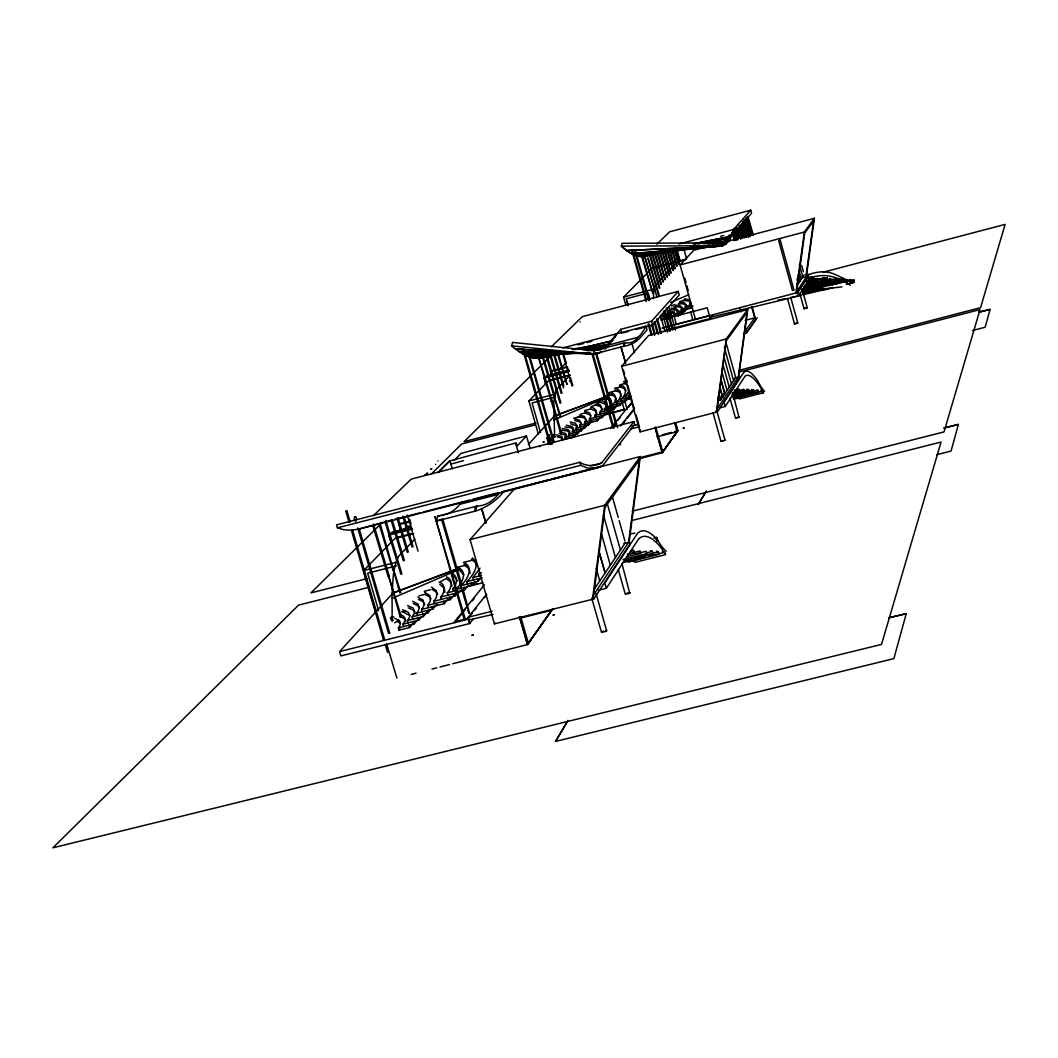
<?xml version="1.0" encoding="UTF-8"?>
<svg xmlns="http://www.w3.org/2000/svg" width="1058" height="1058" viewBox="0 0 1058 1058"><rect width="100%" height="100%" fill="white"/><g stroke="black" fill="none" stroke-linecap="round" stroke-linejoin="round"><path stroke-width="1.5" d="M470.109 573.476L469.249 568.992L464.039 564.747M392.121 621.522L392.095 593.366L393.285 575.817A146.85 34.782 76.3 0 1 399.051 555.754L414.842 539.13M653.487 298.554L653.513 296.253A95.855 14.918 75.4 0 1 655.325 285.263L677.689 261.683M554.617 437.245L553.797 403.363A115.388 21.596 75.7 0 1 556.878 389.159L570.156 375.18M618.282 569.521L625.304 594.239L629.735 593.247L621.906 563.411M595.971 593.274L606.657 630.753L605.626 631.494L601.486 632.3L592.123 599.516M444.823 592.414L444.36 588.248L439.692 584.281M611.855 404.116L610.969 400.585L604.872 398.033M640.328 456.514L629.232 541.352L630.026 544.129L593.803 598.96L494.443 623.876L470.083 539.606L514.505 488.809L640.328 456.514L604.673 505.301L592.943 595.985L591.567 599.529M593.697 594.861L605.044 507.218L639.323 460.137M639.68 457.4L628.571 542.331L623.85 543.534M747.741 309.505L738.696 376.516L739.304 378.711L717.364 411.932L640.103 431.849L621.615 366.306L648.541 335.505L747.741 309.505L726.185 339.01L716.716 409.618L715.618 412.382M717.165 408.943L726.317 340.689L747.054 312.216M747.345 310.047L738.286 377.124L735.098 377.944M727.124 241.449L814.395 218.292L804.358 232.033L795.907 292.987M813.602 220.831L806.156 274.921L806.632 276.614L797.534 290.381L797.058 288.636L804.675 233.091L813.959 220.342L814.21 218.543M797.058 288.636L797.322 292.616L807.545 277.09L806.712 274.075L814.395 218.292M616.206 400.876L616.364 399.818M716.213 242.904L715.644 245.721L621.337 246.117L622.13 243.3L716.213 242.904A538.972 73.663 71.1 0 0 733.339 229.441L733.855 232.892A606.406 79.628 74 0 1 728.697 235.471A603.298 83.251 70.2 0 1 715.644 245.721A540.254 74.034 71.1 0 0 732.824 232.125M594.199 350.727L512.575 342.422L511.596 345.847L593.419 354.179L624.088 346.151A991.148 159.784 72.9 0 0 639.23 338.772L646.993 330.017L645.909 326.142A685.029 111.778 73.6 0 1 638.424 336.933L638.04 337.264A428.622 70.595 74.2 0 1 624.802 342.713L594.199 350.727L593.419 354.179L515.312 348.889L558.148 351.56M888.588 617.74L906.256 613.653L893.865 658.631L555.516 741.42L567.961 720.379M943.987 427.895L958.376 424.443L951.049 451.052L936.687 454.689M978.835 312.123L990.076 309.386L985.157 327.239L972.434 330.532M504.058 491.375L499.839 496.136A1323.188 273.427 71.6 0 1 475.531 511.04L436.266 521.091L437.761 516.132L476.92 506.094A553.704 117.716 73.8 0 0 498.093 494.456L498.715 493.874M656.568 541.418L657.388 539.712L656.74 537.398L653.989 538.099M655.907 539.104L656.74 537.398M849.323 280.899L853.793 279.775L854.242 281.428L853.661 282.46L846.215 284.337M849.349 283.451L853.753 282.301L853.793 279.775M850.5 282.248L850.632 279.563L846.255 280.661M850.592 282.089L850.632 279.563M846.81 282.182L846.955 279.484L846.903 282.023M845.157 280.687L844.694 279.021L844.548 281.719L802.916 291.849M834.669 281.349L842.962 278.426L843.424 280.106L842.816 281.137L801.422 291.201M826.88 282.341L827.33 284.007L839.523 280.82L839.06 279.14L835.357 280.978L801.845 289.165M817.702 283.597L835 279.153L835.516 278.267L835.979 279.947M698.187 504.401L705.66 492.036M555.516 741.42L568.04 720.643M698.254 504.613L706.532 490.859M480.028 568.146L472.926 577.589L473.614 579.956M812.98 283.557L829.472 279.312L830.014 278.426L830.477 280.106L829.842 281.15L803.511 287.617M822.026 280.198L827.33 278.069L827.792 279.748L827.144 280.793L804.08 286.467M817.834 280.225L824.632 277.712L825.095 279.391L824.447 280.436L804.543 285.356M813.655 279.484A146.348 14.719 -15.4 0 0 817.702 278.452L817.503 281.19L807.347 283.716L806.884 282.036M806.606 281.825L812.888 280.251L814.131 278.32L814.594 280.013A137.408 13.873 -15.4 0 1 809.899 281.177L817.702 278.452M814.594 280.013L813.933 281.058L806.077 283.015M810.812 278.624L812.068 276.707L812.994 280.092L807.294 281.587M709.548 315.628L710.037 317.374L798.578 296.028L809.317 279.563L808.061 275.001A262.014 95.961 78.5 0 1 818.667 272.157C831.39 269.843 841.454 278.135 852.14 282.975M598.352 590.152L606.34 588.314L638.807 538.654M720.405 407.647L725.206 406.51L745.03 376.198A203.057 28.13 75.9 0 1 760.107 386.752A74.377 10.011 75.4 0 0 762.752 391.513M809.767 277.818L810.454 276.773L810.917 278.466M808.352 275.133L808.934 274.247M662.07 328.086L797.613 292.537L808.378 276.178M743.906 372.165L724.029 402.278L725.206 406.51M629.232 541.352L592.943 595.985L593.803 598.96M738.696 376.516L716.716 409.618L717.364 411.932M806.156 274.921L806.712 274.075M594.384 589.028L625.384 542.635M717.932 397.2L718.818 400.374L720.736 399.884L735.707 377.455L726.502 344.366M796.753 284.139L798.34 283.703L804.252 274.842M595.971 416.23L595.218 417.355L594.702 415.516C598.458 412.038 594.927 407.171 590.496 407.251M604.766 410.927L604.25 409.089C608.72 404.804 603.536 399.752 598.63 400.122L599.145 401.934L605.401 404.275L606.512 406.669M600.508 414.009L599.992 412.17C603.734 408.772 600.918 403.429 596.223 403.349M628.677 391.685L625.265 396.049L625.781 397.914M452.745 663.736L527.73 644.467L552.858 608.667L527.413 644.547L519.385 616.695M640.302 458.498L662.414 452.652L677.794 430.738L675.652 423.107M743.562 333.455L746.697 332.609L757.158 317.704M528.326 643.105L551.628 610.268L520.629 618.031M453.393 591.277L452.718 588.922C458.074 584.069 458.048 574.005 449.769 572.484M674.422 422.42L677.027 431.704L662.718 451.819L638.807 457.955M675.533 422.869L677.794 430.738L662.163 452.718L655.061 427.485L662.414 452.652M441.252 599.397L440.564 597.043C444.982 592.85 446.079 584.095 439.03 581.993M447.984 595.178L447.296 592.824C451.66 588.499 453.591 579.533 446.463 576.848M751.616 306.754L754.711 317.889L746.049 329.911L745.216 326.882M494.443 623.876L495.025 623.109M640.103 431.849L639.799 429.085M692.911 319.926L690.729 312.11M633.901 421.587L601.552 463.034C594.821 466.472 586.291 466.459 579.877 462.28L336.55 524.847L337.436 527.849L343.956 529.78L351.084 530.217L358.49 529.172L598.762 467.464L602.399 465.996L634.681 424.377L633.901 421.587L411.192 479.115L373.315 515.762M473.495 618.771L469.659 623.572L468.456 619.181L339.605 651.596L392.544 593.525M664.424 330.466L710.09 318.498L712.603 315.297M493.002 614.394L469.064 619.895L468.284 617.211L486.601 594.199M620.385 426.057L634.337 408.52M465.044 609.844L454.755 622.62L454.504 621.8L468.178 618.269L472.278 613.111M474.315 610.545L476.364 607.966M484.551 597.664L486.601 595.085M622.369 424.271L625.41 420.449M627.434 417.897L634.522 408.983M676.3 324.317L674.224 316.448L707.247 307.772L709.402 315.641L662.89 327.835M384.451 639.072L383.34 639.389L384.477 639.045L352.512 529.926M388.577 633.385L389.701 633.041L388.564 633.358L357.697 527.902M548.507 444.373L547.211 437.814M549.353 434.679C546.721 434.044 553.889 441.12 552.064 444.148M543.971 441.953L542.952 442.257L543.957 441.94M547.198 437.959L549.538 444.082M454.504 621.8L484.392 584.809M610.744 428.371L632.393 401.564M472.265 600.918L474.315 598.352M612.992 426.44L616.073 422.618M618.136 420.052L620.2 417.5M628.439 407.277L632.565 402.172M616.655 404.262L616.126 402.41L629.259 398.998L631.282 396.525M695.437 319.159L680.069 264.95L693.784 250.283L706.493 246.924M605.123 348.942A506.927 89.308 71.3 0 0 610.426 341.258L620.689 329.342L651.622 321.209L678.257 291.347L679.276 294.984L652.707 325.057L636.096 329.422M461.367 588.142L460.68 585.775L478.004 581.397L481.086 577.628M611.788 407.515L611.26 405.664L624.815 402.146L627.83 398.469M474.897 581.755L471.815 585.497L471.127 583.13M617.277 405.24L614.288 408.851L607.557 410.597L607.028 408.745L619.962 405.399L622.025 402.9M482.805 582.786L455.297 589.676L455.985 592.044L464.581 589.875L467.715 586.092L477.079 583.659M389.04 575.592L387.955 575.896L389.066 575.565L373.527 524.067M380.1 523.512L393.431 569.971M621.403 401.035L620.874 399.183C626.455 395.56 627.936 385.628 619.485 384.953L620.001 386.752L623.995 388.405L626.032 390.878M615.201 406.325L613.19 408.745L599.992 412.17M434.481 603.629L433.793 601.275L455.019 595.918L458.127 592.189M467.57 584.029L466.882 581.662C472.278 576.081 481.284 564.443 472.291 557.91M607.966 412.223L606.022 414.564L605.493 412.713M616.126 402.41C621.8 398.8 623.003 388.934 614.592 388.431L620.781 386.818M461.619 589.782L459.582 592.242L440.564 597.043M594.702 415.516L609.606 411.655L611.643 409.195M460.68 585.775C467.001 580.564 474.87 566.718 463.378 562.459L472.794 560.066M611.26 405.664C617.264 402.04 617.277 392.505 609.064 392.531L609.58 394.343L614.738 396.38L616.298 398.84M428.411 607.676L427.723 605.335L450.298 599.635L454.49 594.609M585.127 423.927L584.598 422.076L602.293 417.5L606.393 412.594M456.342 588.433C462.677 583.527 468.099 570.447 457.201 567.366L457.863 569.654M607.028 408.745C613.296 405.082 612.37 395.864 604.356 396.234L612.159 394.211M422.235 611.762L421.547 609.408L444.201 603.695L448.195 598.947M580.273 427.154L579.744 425.316L597.519 420.714L600.428 417.236M417.381 615.505L416.707 613.151L432.788 609.091L436.901 604.25M577.046 429.191A143.809 17.986 -16.1 0 1 576.451 430.117L575.936 428.278L588.552 425.012L591.673 421.322M675.044 314.662A111.037 11.506 -15.8 0 1 674.528 315.813L674.105 314.292L684.552 311.541L687.66 307.878M408.216 622.845L407.528 620.504L423.345 616.523L428.556 610.387M569.773 435.076A122.305 15.42 -16.1 0 1 569.217 435.936L568.701 434.097L581.12 430.884L584.069 427.406M679.368 315.284L681.326 312.983M412.805 619.168L412.117 616.827L427.935 612.846L430.937 609.302M572.841 433.026L572.312 431.188L584.73 427.974L588.79 423.187M671.526 318.233L671.103 316.712L681.392 314.014L683.402 311.634M403.627 626.521L402.953 624.167L418.756 620.186L421.772 616.655M565.62 438.832L565.091 436.994L577.496 433.793L580.71 430.024M394.621 618.308L398.747 620.16L400.083 621.892A139.18 22.35 -16.8 0 1 398.363 627.844L399.051 630.184L409.578 627.539L414.736 621.509M571.294 438.409L573.33 436.028M398.363 627.844L414.167 623.863L418.386 618.917M561.481 439.903L573.886 436.703L579.11 430.58M400.387 617.409L388.405 575.208L401.498 617.092M399.765 592.93L393.497 569.786L400.876 592.612M394.012 569.72L393.219 569.878M464.065 619.062L435.103 516.82M435.05 517.005L465.229 618.745M679.183 243.962L733.498 229.533L750.744 210.185L751.59 213.253L734.358 232.628M528.405 444.453L554.22 416.164M530.111 448.354L526.461 435.922L517.071 446.066L516.132 442.879L449.941 460.918L438.25 472.569M376.053 613.085L363.595 570.593L394.779 538.588L413.771 533.735M538.363 434.124L528.894 400.956L548.335 380.999L569.945 375.352M559.801 369.229L566.334 362.524M626.825 301.027L628.333 305.484M355.858 521.594C352.023 518.235 356.374 513.302 356.533 519.703M391.076 542.966L388.789 535.11L389.661 534.211L411.734 528.564M400.598 529.238L399.223 524.53L400.149 523.591L409.472 521.197M545.386 384.57L544.129 377.68L569.297 371.107M551.046 374.717L550.742 370.974L564.747 367.311M625.701 304.717L623.572 297.126L652.019 268.296L685.835 259.329M345.86 511.292L346.958 510.948L345.834 511.239L349.047 522.335M454.199 460.283L461.116 453.366L526.461 435.922M438.184 472.132L449.795 460.574M382.242 522.467L310.973 592.877L366.914 578.66M431.32 473.997L461.698 443.976L535.295 424.893M551.284 355.475L464.039 441.662L536.009 423.002M551.284 346.839L582.31 316.646L678.257 291.347M656.912 244.16L669.608 231.808L750.744 210.185M445.96 514.505A552.712 123.283 73.8 0 0 460.018 504.23L460.666 503.648A893.296 197.053 72.6 0 0 462.571 501.743M717.007 411.509L725.008 440.154L723.302 440.974L721.001 441.345L712.999 412.699M732.533 392.425L739.026 417.315L735.522 418.148L729.954 398.165M735.522 418.148L737.148 417.381M604.052 348.823A428.027 73.994 74.2 0 0 608.112 345.106L608.509 344.763A684.05 117.16 73.5 0 0 616.457 333.865L645.909 326.142M790.776 297.536L797.798 323.007L794.492 323.92L796.29 323.193M807.254 307.785L804.014 308.632L807.254 307.785L802.136 289.204M804.014 308.632L799.755 293.159M388.908 575.182L387.876 575.499M619.763 444.585L620.636 444.347L619.816 444.625M555.278 397.861L554.537 398.072L555.331 397.808L543.164 356.374L542.37 356.586M552.25 401.299L551.456 401.537L552.25 401.26L539.104 358.437M435.565 516.82L434.507 517.097M554.485 398.046L542.304 356.625M557.513 354.046L566.995 384.477L558.36 353.795M547.647 437.8L546.761 438.052M570.169 381.092L569.402 381.303M394.608 622.805L398.853 620.292M560.846 433.859L551.297 401.207L552.157 400.969M559.933 416.733L554.63 397.768L560.793 416.495M355.528 516.621L354.483 516.899M547.436 357.194L546.655 357.432L547.436 357.168L560.859 402.847M644.626 256.896L655.074 291.241L645.036 256.829M551.403 401.524L538.773 358.583L539.514 358.411M642.14 258.099L652.971 293.635L642.828 257.901M663.035 281.957L655.087 252.769M659.782 253.193L667.307 277.315L660.483 252.994M657.309 253.841L664.781 279.709L665.469 279.524L658.01 253.642M667.214 251.844L673.179 270.623L667.902 251.645M671.156 272.858L665.482 252.201M648.197 324.422L649.017 324.198L652.059 334.976M648.977 324.237L648.237 324.449L651.199 335.214M650.683 254.29L649.731 254.661M674.29 250.243L678.323 264.236L678.985 264.05L674.964 250.045M671.923 250.772L676.948 266.272L672.61 250.574M669.542 251.315L674.515 268.573L675.189 268.388M676.446 250.217L679.99 260.929L677.12 250.019M675.361 250.323L678.932 262.728L679.593 262.543L676.036 250.138M654.492 291.188L655.193 290.99L656.978 297.179M650.445 255.613L649.797 255.811L650.472 255.613L659.835 287.974M658.579 295.764L647.932 257.927L659.293 295.552M553.427 442.601L527.995 352.843M634.998 251.857L635.713 251.659L649.4 300.419M440.71 581.437L446.555 578.475M671.566 305.947L674.528 304.492M540.016 446.304L539.144 446.516L540.096 446.198M392.055 598.392L459.595 569.257M553.77 420.039L606.591 397.451M670.574 302.469L688.665 294.772M635.673 251.685L635.038 251.87L648.66 300.631M424.866 474.513L424.827 474.685M602.518 631.547L603.774 631.11M458.577 568.318L392.095 593.366L458.643 568.477M604.581 397.253L553.638 416.297L604.634 397.372M652.892 293.357L652.707 293.344M722.191 440.697L721.001 441.345M469.474 613.085L463.113 589.385M437.867 460.997L437.999 460.957M435.684 464.317L435.817 464.277M663.287 281.812L654.386 252.968M626.839 593.34L628.121 592.956M580.062 321.857L580.273 321.883M674.528 268.573L675.176 268.362L670.23 251.116M669.106 275.12L662.334 252.955M450.893 464.092L463.497 460.653M577.972 344.908L583.791 343.44M586.978 342.58L591.766 341.284M358.49 529.172L391.447 520.139M732.083 232.667L735.178 231.834L734.292 228.634M654.518 253.417L649.295 254.965A593.525 91.107 73.8 0 1 624.379 248.723M720.683 236.265L723.725 235.458M679.276 261.26L685.637 259.58M680.069 264.95L804.358 232.033M623.572 297.126L654.889 288.847M662.414 434.812L671.645 432.365M674.726 431.558L677.794 430.738M679.712 301.596L685.743 300.009M678.39 303.937L681.405 303.143M674.012 307.005L676.988 306.212M686.113 307.283A149.218 15.262 -15.9 0 1 685.69 307.971L685.267 306.45L691.139 304.902M667.505 312.308L670.481 311.528M801.25 277.447L802.81 277.011L799.359 264.434M681.722 310.655L681.299 309.134L693.03 306.04M801.924 277.844L806.632 276.614M823.058 272.237L1005.1 224.402L980.594 307.666L739.119 370.313M806.17 277.447L807.545 277.09M662.797 315.377L665.773 314.596M677.702 313.34L677.265 311.819L691.985 307.957M799.769 279.656L801.342 279.219L799.16 271.324M807.664 280.41L811.962 279.286L811.486 277.58M660.695 320.032L672.65 316.858M806.91 282.764L814.025 280.899L813.099 277.513L811.856 279.444L807.122 280.621M562.882 347.87L616.51 333.799A454.371 79.31 72 0 1 615.306 336.986M807.347 283.716L817.609 281.031L817.133 279.338M623.122 332.82L628.545 331.405M813.615 283.147L824.552 280.277L824.089 278.585M830.464 284.245L842.909 280.978L842.446 279.299M832.13 284.853L844.641 281.56M847.26 281.177L850.143 280.423M850.367 281.402L853.303 280.635M608.112 345.106L638.04 337.264M745.189 320.376L754.711 317.889M550.16 371.57L567.286 367.1M569.138 370.036L545.055 376.741L568.622 370.578M556.389 373.897L567.088 371.107M543.574 378.248L568.768 371.662M550.424 380.034L568.939 375.193M621.615 366.306L726.185 339.01M528.894 400.956L555.635 393.986M555.437 396.909L532.081 402.992L540.519 432.577M627.394 384.424L624.537 383.38L624.035 381.581L627.182 380.761M621.02 384.557L625.595 383.366M610.611 392.134L616.814 390.521M598.63 400.122L606.472 398.086M597.598 402.252L600.613 401.471M625.265 396.049L629.523 394.951M591.858 406.193L597.955 404.619M620.874 399.183L631.467 396.433M584.545 410.557L590.655 408.97M738.471 372.204L980.039 309.558L944.04 431.902L632.3 511.173M580.736 414.062L585.312 412.871M604.25 409.089L608.456 407.991M978.875 312.295L990.076 309.386M573.965 418.201L581.781 416.178M737.651 379.134L739.304 378.711M603.84 414.67L624.617 409.287M590.615 419.642A192.358 23.726 -16.2 0 1 589.901 420.714L589.385 418.875L624.26 409.737L622.051 401.908M734.318 390.111L738.854 388.947L739.383 390.838L733.339 392.399M722.918 394.264L724.809 393.774L720.895 379.544L724.809 393.774M734.768 391.632L743.827 389.291L744.356 391.182L732.268 394.317M732.017 393.933L748.628 389.635L749.157 391.539L732.546 395.824M720.683 397.583L722.601 397.094L719.943 387.598L722.561 397.147L720.657 397.636M732.348 395.375L753.481 389.913L753.997 391.804L732.863 397.266M758.189 390.376L734.04 396.618L734.569 398.509L758.718 392.267L758.189 390.376L756.377 390.045M762.897 390.838L738.762 397.081L739.291 398.959L763.426 392.73L762.897 390.838L761.059 390.547M631.732 426.109L638.093 424.47M656.912 436.875L677.027 431.704M337.436 527.849L580.749 465.322L587.653 468.125L596.91 467.98M590.364 465.917L601.552 463.034M394.647 519.319L420.211 512.76M423.412 511.94L469.752 500.05M472.952 499.231L498.516 492.658M501.717 491.838L548.057 479.948M551.258 479.129L576.822 472.569M580.022 471.736L602.399 465.996M460.018 504.23L498.093 494.456M411.258 674.396L416.045 673.166M431.995 669.066L436.782 667.836M439.969 667.016L449.544 664.556M399.223 524.53L410.12 521.739M406.06 527.016L409.168 526.223M405.135 527.968L411.377 526.368M410.861 527.016L391.143 532.716L411.588 527.479M388.789 535.11L412.448 529.053M397.239 537.292L401.974 536.075M405.135 535.269L411.456 533.655M470.083 539.606L604.673 505.301M363.595 570.593L396.882 562.115M396.3 565.898L367.642 573.185L378.592 610.572M944.04 428.093L958.376 424.443M369.057 587.243L298.554 605.136L52.9 847.815L881.512 644.401L941.065 442.032L631.824 520.536M457.201 567.366L466.578 564.985M451.369 572.074L460.918 569.654M630.092 534.224L634.893 533.007M481.549 572.854L478.52 573.621L479.208 575.988M472.926 577.589L481.549 575.407M424.232 591.303L430.646 589.676M466.882 581.662L482.236 577.774M824.407 278.809L827.33 278.069M829.3 279.841L832.408 279.061M834.775 279.484L837.976 278.664M835.238 281.15L840.039 279.934L839.43 280.965L801.885 290.13M851.267 282.182L854.242 281.428M418.955 595.839L425.303 594.226M452.718 588.922L458.855 587.375M447.296 592.824L456.461 590.496M630.502 551.456L633.702 550.649L634.377 553.043L627.976 554.656M627.262 554.194L640.077 550.954L640.751 553.334L626.336 556.971M401.815 611.894L404.989 611.088M635.038 554.061L646.24 551.244L646.914 553.625L622.924 559.669M393.391 620.2L391.209 619.882L390.534 617.581L393.721 616.788M646.081 553.017L652.469 551.403L653.143 553.784L624.379 561.044M658.499 551.879L628.135 559.537L628.809 561.904L659.174 554.26L658.499 551.879L656.423 551.125M635.765 559.603L645.354 557.182M648.541 556.376L664.517 552.355L665.191 554.736L634.84 562.38L634.178 559.999M468.284 617.211L492.089 611.22M888.654 617.991L906.256 613.653M832.95 287.644L803.313 294.666M808.801 285.753L816.34 283.941M820.043 288.808L822.82 288.133M540.81 357.961L558.214 353.782M580.366 348.466L610.426 341.258A508.343 85.896 74 0 0 612.78 340.544M817.279 289.482L803.194 292.775M820.254 289.733L802.665 293.846M630.793 428.874L638.794 426.982M804.345 286.811L807.294 286.11M804.014 287.776L806.95 287.088M557.341 353.742L538.046 358.278L560.555 353.795M575.036 349.576L610.426 341.258M795.523 296.412L801.752 295.01M790.961 297.43L793.963 296.769M777.723 300.274L784.943 298.74M693.519 243.816L730.43 236.476L693.374 243.816M644.653 256.142L668.775 251.341M586.291 348.664L608.8 344.181L581.583 349.352M668.55 251.354L642.709 256.472L676.789 250.349M738.153 417.13L739.397 417.077M557.579 353.927L535.163 358.186L568.701 352.843M698.492 243.816L729.253 238.288L695.516 243.988M680.043 249.767L683.283 249.185M661.105 252.452L638.556 256.261L703.372 247.083M628.743 592.811L630.251 592.758M572.431 349.114L597.942 344.868M589.465 349.537L607.028 346.746L587.494 349.603M797.11 323.007L797.798 323.007M550.067 355.065L532.161 357.683L572.695 352.83M553.321 354.589L558.201 353.875M707.194 243.856L712.047 243.168M715.274 242.718L726.595 241.105L703.649 243.856M721.199 244.557L726.066 243.869L716.385 245.02M724.201 440.181L725.021 440.234M572.312 349.603L591.647 347.143M551.35 401.207L552.157 400.942L561.256 432.061M655.047 252.359L634.059 254.859L722.998 245.615L709.944 246.779M658.274 251.976L664.728 251.196M667.955 250.812L672.795 250.23M679.262 249.463L682.489 249.08M595.389 350.105L601.87 349.325L587.309 350.767M623.413 562.234L633.134 561.071M802.758 291.228L841.996 286.877M733.287 398.84L738.153 398.311M546.841 354.933L529.026 356.771L576.742 352.896M550.081 354.602L556.548 353.941M563.028 353.266L567.881 352.764M802.612 291.691L828.731 289.125M712.153 243.843L723.54 242.837M706.691 247.069L631.679 253.722L721.305 246.078L626.68 250.521L719.519 246.249M605.679 630.687L606.657 630.753M550.438 353.941L525.773 355.435L586.172 352.83M561.957 353.24L568.53 352.843M392.968 570.064L394.079 569.931M583.209 349.643L597.783 348.796M649.797 255.824L659.134 288.173M708.834 243.895L721.86 243.287M663.472 314.98L669 315.139L671.751 316.236M566.546 352.843L522.401 353.676L590.43 353.293M669.979 309.677L676.34 310.179L678.231 311.647M661.475 316.091L667.81 316.897A94.532 9.839 -15.8 0 1 668.087 319.132M595.284 353.266L598.524 353.253L595.284 353.174M674.277 306.635L679.633 307.018L682.172 308.367M664.675 313.433L671.327 314.715A103.406 10.712 -15.8 0 1 671.103 316.712M667.849 310.801L674.396 312.216M668.272 312.308L674.819 313.737M554.776 434.759L552.884 434.732L553.4 436.531L555.291 436.57M528.669 351.706L518.923 351.494L589.478 353.703M531.909 351.785L562.79 352.459M580.657 352.856L590.404 353.068M678.614 303.501L683.852 304.016L686.272 305.524M671.169 308.142L675.917 308.658L677.808 310.126A118.906 12.22 -15.8 0 1 677.265 311.819M663.392 317.585L665.852 317.744M561.044 430.209L567.247 430.95L569.68 432.286M683.349 300.3L689.34 301.252L690.9 303.143M675.454 305.127L680.122 305.749L681.921 307.336A131.642 13.463 -15.8 0 1 681.299 309.134M564.985 426.916L571.082 427.763L573.767 429.826A133.136 16.716 -16.1 0 1 573.767 431.294M548.348 434.97L551.033 444.426M561.441 351.759L574.626 352.579M579.572 352.883L589.451 353.504M679.765 302.033L684.314 302.786L685.981 304.532A149.231 15.196 -15.9 0 1 685.267 306.45M559.1 433.423L565.977 435.314A114.661 14.521 -16.1 0 1 566.506 436.518M661.184 318.683L664.133 319.132M562.38 428.477L567.762 429.508L569.521 431.056A122.318 15.367 -16.1 0 1 568.701 434.097M684.46 298.859L688.917 299.745L690.477 301.623A166.08 16.835 -15.9 0 1 689.684 303.646L690.107 305.18A166.08 16.902 -15.9 0 0 690.557 304.44M578.184 416.654L584.016 417.857L586.383 420.304M566.294 425.197L571.571 426.348L573.251 428.001A133.149 16.65 -16.1 0 1 572.312 431.188M570.169 421.983L575.354 423.24L577.046 425.7A143.822 17.907 -16.1 0 1 575.936 428.278M556.468 434.864L561.745 436.504A107.916 13.661 -16.1 0 1 561.481 439.903M570.685 423.795L577.165 426.149M556.984 436.69L562.274 438.329M574.203 418.743L579.321 420.092L580.921 422.658A153.212 19.004 -16.2 0 1 579.744 425.316M560.251 431.743L565.448 433.489A114.661 14.468 -16.1 0 1 565.091 437.007M574.719 420.555L579.837 421.904L581.384 423.729M390.534 617.581L392.716 617.898M761.588 392.425L763.426 392.73M579.44 415.027L584.426 416.535L585.894 419.272A169.664 20.948 -16.2 0 1 584.598 422.089M595.072 404.844L600.455 406.603L602.319 409.697M751.683 389.556L753.481 389.913M584.743 411.178L589.544 412.885L590.827 415.873A192.371 23.62 -16.2 0 1 589.372 418.875M585.246 412.977L590.721 415.344M746.882 389.238L748.628 389.635M591.012 409.062L595.68 410.98L596.857 413.268M402.516 609.778L408.335 612.304L409.737 615.253A157.787 25.128 -16.8 0 1 407.528 620.504M403.177 612.079L409.763 615.505M666.831 317.916L668.233 318.418A94.532 9.879 -15.8 0 1 668.921 319.146M615.108 390.23L620.054 392.531L621.456 396.261M407.594 605.507L413.242 608.218L414.524 611.352M408.269 607.795L413.929 610.545L415.199 613.68M624.035 381.581L626.878 382.612M412.594 601.314L418.108 604.211L419.074 608.76A185.6 29.293 -16.9 0 1 416.707 613.151M413.268 603.615L417.831 605.639L419.471 607.517M662.401 551.654L664.517 552.355M417.804 597.122L423.2 600.164L424.033 604.872A197.74 31.066 -16.9 0 1 421.547 609.408M399.501 614.275L403.534 616.232L404.83 618.031A147.895 23.66 -16.8 0 1 402.939 624.18M418.479 599.423L422.949 601.552L424.88 604.647M400.175 616.589L404.209 618.546L405.505 620.358A147.882 23.752 -16.8 0 1 405.717 621.416M424.615 592.255L429.799 595.548L430.381 600.56A219.046 34.226 -16.9 0 1 427.723 605.335M425.276 594.543L429.588 596.871L431.056 598.96M650.432 550.61L652.469 551.403M431.532 587.15L436.438 590.787L436.716 596.196A248.471 38.604 -16.9 0 1 433.793 601.275M432.206 589.438L436.306 592.017L437.615 594.305M396.948 621.139L400.241 623.307M850.262 285.171C841.56 279.153 831.244 274.763 820.4 275.715A279.59 102.401 78.7 0 0 808.986 278.386M631.811 549.671L633.702 550.649M452.269 575.512L456.091 578.462L457.201 581.027M447.124 579.149L450.88 582.164L452.031 586.238M471.313 559.232L475.399 562.539L476.682 565.382M459.648 570.447L463.973 574.891M624.365 248.656L621.337 246.117A529.674 81.254 73.4 0 0 646.478 255.441M398.059 517.878L408.322 552.038M396.975 518.182L407.251 552.342M392.201 519.901L404.434 560.528M391.116 520.205L403.336 560.833M385.8 520.391L401.934 573.991M385.178 522.282L400.85 574.296M379.002 523.842L392.994 570.275M372.892 525.945L387.955 575.883M339.578 651.609L340.874 655.907L469.739 623.532L468.178 618.269M404.301 517.415L413.096 546.735M402.754 516.185L412.025 547.039M386.673 644.031L396.895 678.085M409.684 519.306L411.086 524.014M407.304 515.048L418.055 551.125M519.504 616.655L527.73 644.467M481.826 508.713L486.006 522.877M481.588 508.977L485.781 523.141M449.941 460.918L452.282 468.813M554.908 355.422L563.914 386.117M554.061 355.673L563.517 387.889M550.98 355.554L562.01 393.14M549.671 354.232L561.163 393.378M546.589 357.432L559.999 403.098M515.656 443.395L518.433 452.877M418.069 617.846L418.756 620.186M413.48 621.522L414.167 623.863M408.904 625.185L409.578 627.539M359.297 529.145L389.701 633.041M346.958 510.948L350.198 522.017M385.271 644.56L387.572 652.429M351.362 530.243L383.327 639.363M564.033 355.514L566.347 363.436M567.273 366.61L568.649 371.371M570.5 377.706L572.814 385.641M562.843 354.232L572.087 385.958M463.893 587.507L464.581 589.875M442.707 518.936L461.751 584.69M441.556 519.253L460.6 585.008M461.962 589.703L468.773 613.19M454.332 593.564L455.019 595.918M449.61 597.281L450.298 599.635M443.527 601.341L444.201 603.695M432.114 606.75L432.788 609.091M427.26 610.492L427.935 612.846M422.658 614.169L423.345 616.523M664.781 252.399L670.719 272.951M663.035 252.756L669.449 274.987M653.024 254.952L661.435 284.099M652.31 255.15L660.734 284.311M620.953 346.469L625.371 361.77M620.808 346.627L625.675 363.463M520.655 616.483L528.352 643.211M477.317 579.017L478.004 581.397M747.993 216.52L753.296 235.127M747.318 216.718L752.622 235.326M744.951 326.499L746.697 332.609M603.457 515.021L615.425 557.54M576.98 431.955L577.496 433.793M573.357 434.864L573.886 436.703M601.354 533.377L610.294 565.21M579.877 462.28L580.749 465.322M598.907 550.954L605.15 572.907M598.828 551.073L605.07 573.026M606.34 588.314L604.792 582.905L637.366 533.563A242.123 42.307 76.5 0 1 657.732 540.241M596.209 568.225L599.741 581.014M528.749 352.671L554.326 442.35M523.459 348.928L550.702 444.426M522.559 349.18L549.366 443.104M619.446 403.534L619.962 405.399M613.759 406.999L614.288 408.851M596.633 353.279L611.405 405.518M612.304 408.679L617.674 427.683M595.733 353.531L610.519 405.769M611.405 408.93L616.338 426.348M609.077 409.803L609.606 411.655M593.168 354.642L613.957 428.106M591.819 353.332L613.058 428.358M601.777 415.662L602.293 417.5M596.99 418.875L597.519 420.714M612.437 496.982L618.229 517.441M619.128 520.589L624.934 541.061M588.023 423.174L588.552 425.012M606.922 502.352L620.451 550.015M584.214 426.136L584.73 427.974M580.591 429.045L581.12 430.884M654.148 321.936L657.269 333.072M632.34 249.741L646.412 299.85M631.6 249.939L646.107 301.636M651.622 321.209L655.008 333.601M651.583 324.647L654.598 335.373M628.121 305.617L626.204 298.806L648.25 292.987L650.035 299.361M655.722 427.009L662.731 451.911M631.983 343.586L634.549 352.724M620.689 329.342L621.76 333.177M623.307 369.758L624.63 374.413M625.503 377.534L626.825 382.189M627.698 385.297L632.089 400.85M632.962 403.971L634.284 408.626M636.03 414.855L639.548 427.287M629.365 392.994L629.894 394.859M628.743 397.147L629.259 398.998M624.921 401.498L627.169 409.433M624.299 400.294L624.815 402.146M721.834 371.596L727.044 390.442M683.997 249.463L686.589 258.774M718.964 393.523L720.736 399.884M684.777 278.161L686.073 282.803M686.933 285.898L688.242 290.553M684.129 310.02L684.552 311.541M680.955 312.494L681.392 314.014M677.953 314.914L678.376 316.435M669.053 307.058L675.533 330.202M667.069 307.957L673.153 329.66M666.249 308.182L672.333 329.898M664.689 310.655L670.362 330.916M663.855 310.893L669.542 331.141M662.374 313.353L667.638 332.146M660.417 315.271L664.847 331.128M657.468 318.894L661.462 333.125M656.634 319.132L660.628 333.363M654.981 321.698L658.552 334.421M735.416 230.723L737.942 239.875M733.498 229.533L736.5 240.153M733.67 232.681L735.799 240.351M732.202 232.932L734.331 240.629M752.185 307.018L755.716 319.767L746.485 332.662L744.792 326.538M740.19 308.777L741.023 311.793M724.346 347.341L733.578 380.655M723.91 356.758L731.422 383.882M709.31 315.694L710.09 318.498M722.759 363.714L729.24 387.149M798.102 275.106L799.822 281.481M797.031 278.928L798.314 283.729M797.613 292.537L798.578 296.028M787.456 298.409L794.479 323.867M746.578 217.974L751.325 235.141M745.903 218.173L750.651 235.339M745.506 219.442L750.267 236.675M744.105 219.548L748.892 236.847M743.853 221.32L748.204 237.045M742.438 221.426L746.803 237.217M742.187 223.198L746.115 237.415M741.274 224.891L744.792 237.574M740.587 225.076L744.091 237.759M739.145 225.209L742.676 237.944M738.894 226.994L741.975 238.143M737.836 228.568L740.772 239.214M736.712 227.245L739.661 237.878M735.694 228.991L738.22 238.156M835 279.153L835.45 280.82L823.613 283.928L823.15 282.248M829.472 279.312L829.935 280.992L818.641 283.954L818.178 282.274M826.787 278.955L827.25 280.635L816.128 283.544L815.665 281.864M801.673 265.465L803.392 271.721M818.165 280.145A146.348 14.786 -15.4 0 1 814.118 281.163M824.632 277.712A165.947 16.65 -15.4 0 1 816.022 279.881M671.751 316.236A103.393 10.752 -15.8 0 1 671.975 316.659M674.396 312.216A111.037 11.453 -15.8 0 1 674.105 314.292M666.275 551.231A114.158 19.375 75.6 0 1 657.745 540.347M638.847 538.773A259.17 45.269 76.5 0 1 660.88 547.356M665.694 554.18A93.739 15.896 75.6 0 1 660.906 547.462M443.99 515.14A552.712 123.283 73.8 0 1 441.966 515.616M439.89 515.947A552.712 123.283 73.8 0 1 437.761 516.132M440.895 519.425A1320.635 286.242 71.4 0 1 436.266 521.091M399.977 628.822A139.167 22.443 -16.8 0 1 399.038 630.184M414.524 611.352A171.793 27.23 -16.8 0 1 412.104 616.827M601.83 351.653A989.68 167.442 72.8 0 1 593.419 354.179A506.927 89.308 71.3 0 0 600.865 352.195M566.44 437.232A114.661 14.521 -16.1 0 1 565.607 438.832M585.788 422.922A169.65 21.028 -16.2 0 1 585.127 423.927M764.696 391.473A90.604 12.207 75.4 0 1 757.779 380.959A189.818 26.291 75.9 0 0 743.933 372.257M543.442 357.247A507.84 95.167 73.8 0 1 511.596 345.847M624.802 342.713L624.088 346.151L623.519 344.128L624.802 342.713M476.92 506.094L475.531 511.04L474.791 508.448L476.92 506.094M554.299 614.711L553.136 615.029L554.299 614.711M472.04 635.316L473.164 635.025L472.04 635.316M426.453 473.574L427.472 473.296L426.453 473.574M430.91 468.985L431.915 468.72L430.963 468.959M683.27 428.226L684.09 428.001L683.27 428.226M780.262 240.192L778.675 240.616L792.442 290.58L794.029 290.156L780.262 240.192M729.914 239.187L726.687 239.835L729.914 239.187M728.724 241.012L725.484 241.608L728.724 241.012"/></g></svg>
